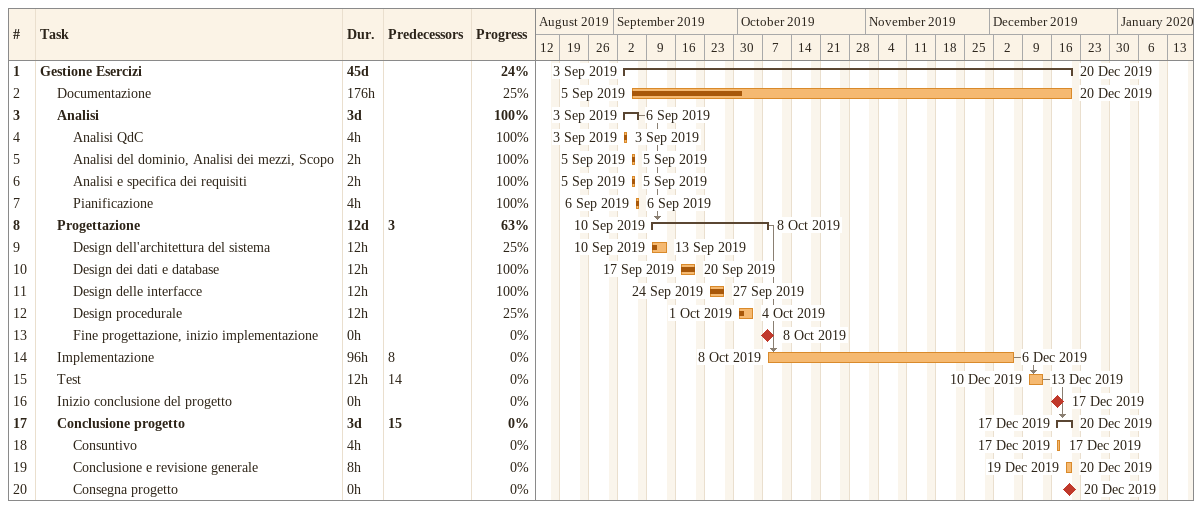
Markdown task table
| ID | Level | Task | Duration | Start | Finish | Predecessors | % complete |
|---|---|---|---|---|---|---|---|
| 1 | 1 | **Gestione Esercizi** | 45d | 2019-09-03 | 2019-12-20 |  | 24 |
| 2 | 2 | Documentazione | 176h | 2019-09-05 | 2019-12-20 |  | 25 |
| 3 | 2 | **Analisi** | 3d | 2019-09-03 | 2019-09-06 |  | 100 |
| 4 | 3 | Analisi QdC | 4h | 2019-09-03 | 2019-09-03 |  | 100 |
| 5 | 3 | Analisi del dominio, Analisi dei mezzi, Scopo | 2h | 2019-09-05 | 2019-09-05 |  | 100 |
| 6 | 3 | Analisi e specifica dei requisiti | 2h | 2019-09-05 | 2019-09-05 |  | 100 |
| 7 | 3 | Pianificazione | 4h | 2019-09-06 | 2019-09-06 |  | 100 |
| 8 | 2 | **Progettazione** | 12d | 2019-09-10 | 2019-10-08 | 3 | 63 |
| 9 | 3 | Design dell'architettura del sistema | 12h | 2019-09-10 | 2019-09-13 |  | 25 |
| 10 | 3 | Design dei dati e database | 12h | 2019-09-17 | 2019-09-20 |  | 100 |
| 11 | 3 | Design delle interfacce | 12h | 2019-09-24 | 2019-09-27 |  | 100 |
| 12 | 3 | Design procedurale | 12h | 2019-10-01 | 2019-10-04 |  | 25 |
| 13 | 3 | Fine progettazione, inizio implementazione | 0h | 2019-10-08 | 2019-10-08 |  | 0 |
| 14 | 2 | Implementazione | 96h | 2019-10-08 | 2019-12-06 | 8 | 0 |
| 15 | 2 | Test | 12h | 2019-12-10 | 2019-12-13 | 14 | 0 |
| 16 | 2 | Inizio conclusione del progetto | 0h | 2019-12-17 | 2019-12-17 |  | 0 |
| 17 | 2 | **Conclusione progetto** | 3d | 2019-12-17 | 2019-12-20 | 15 | 0 |
| 18 | 3 | Consuntivo | 4h | 2019-12-17 | 2019-12-17 |  | 0 |
| 19 | 3 | Conclusione e revisione generale | 8h | 2019-12-19 | 2019-12-20 |  | 0 |
| 20 | 3 | Consegna progetto | 0h | 2019-12-20 | 2019-12-20 |  | 0 |
